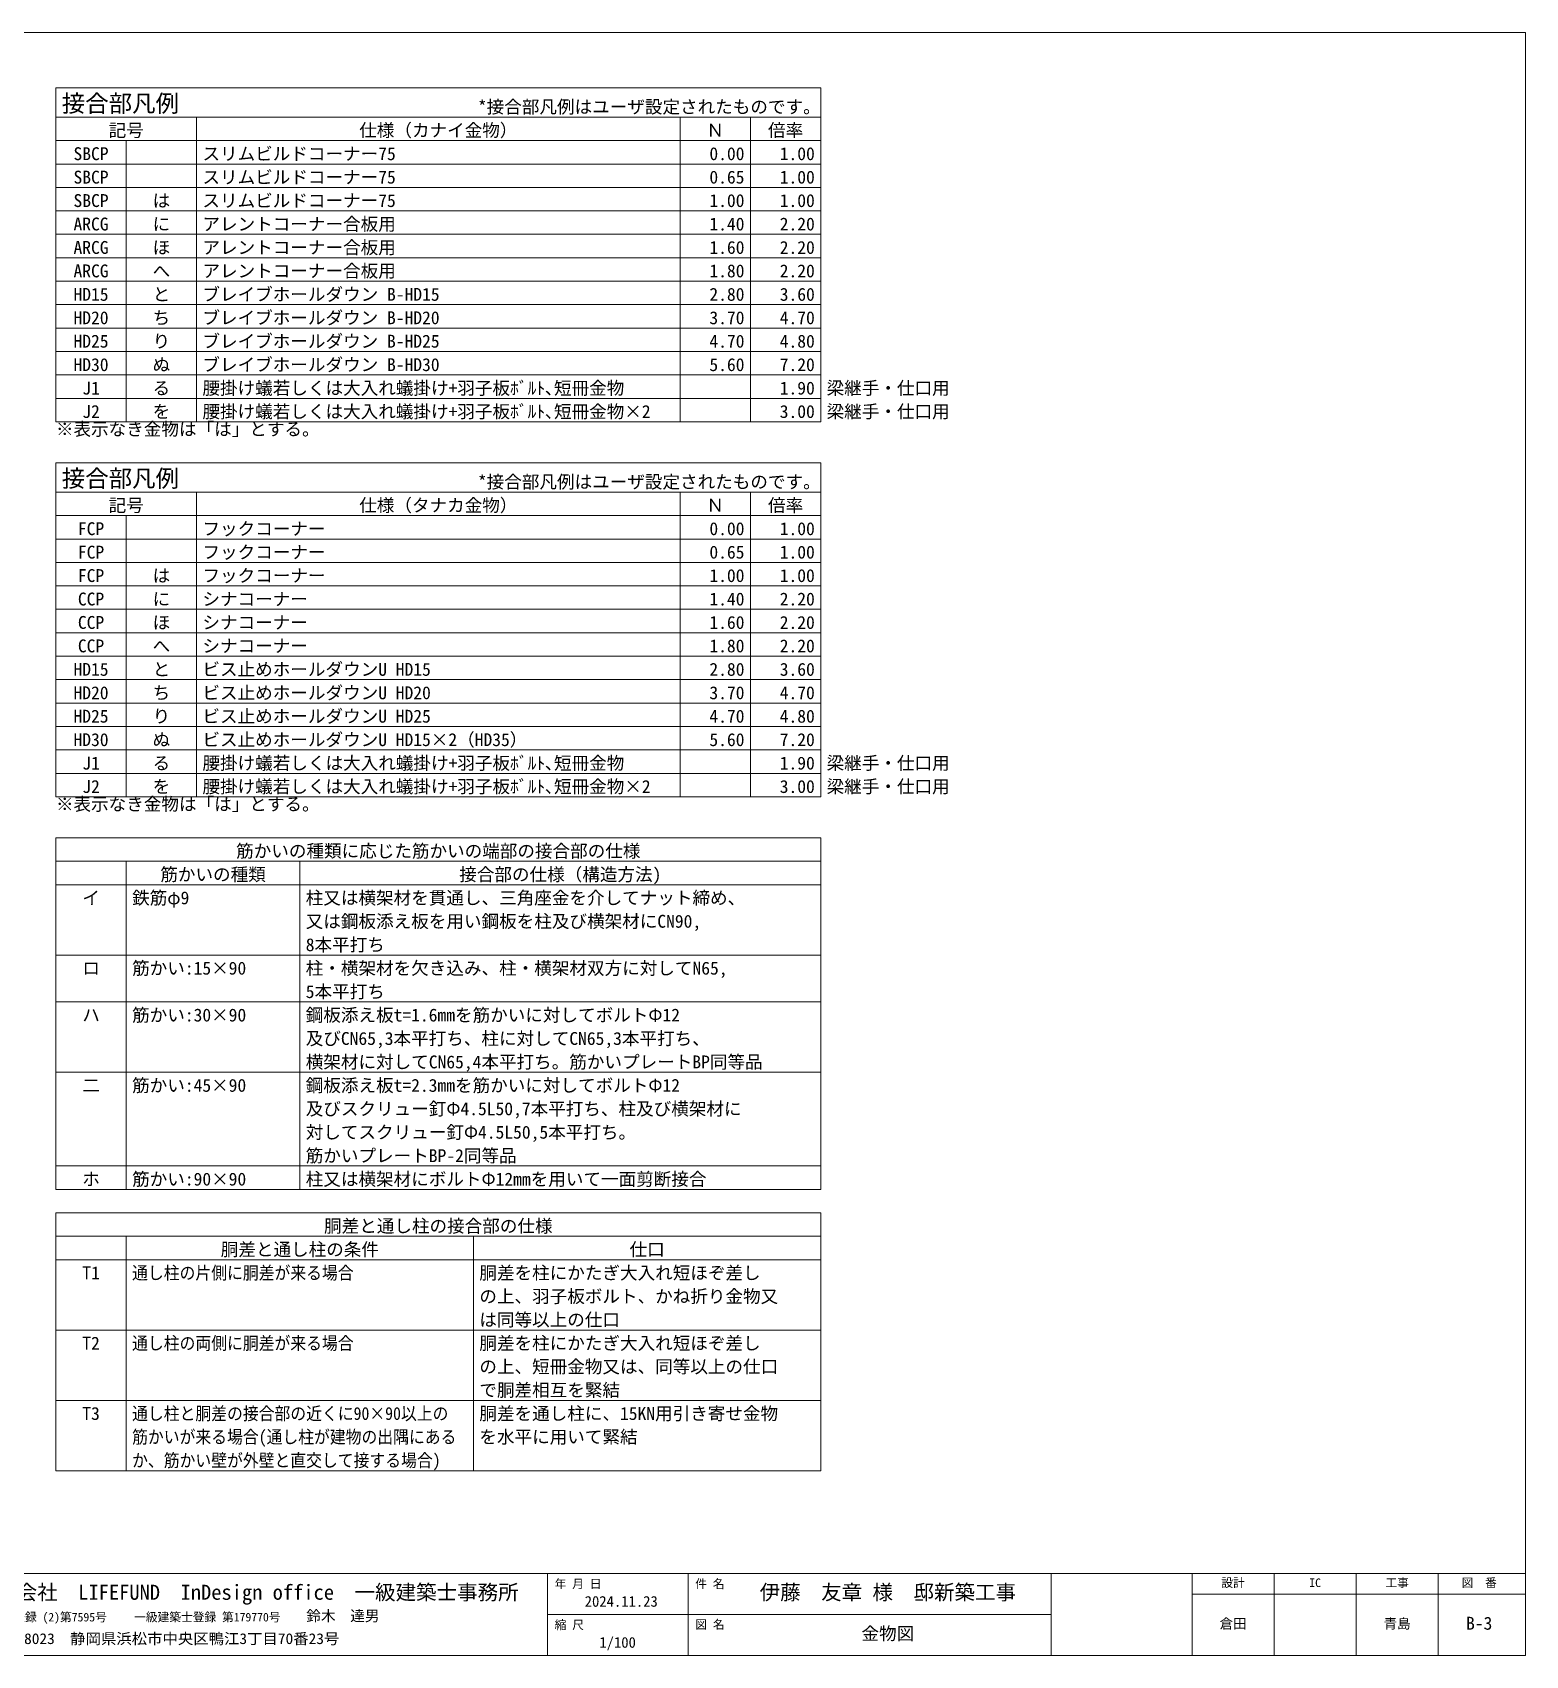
# Model space of a CAD drawing. Units: millimetres at full size, sheet at 1:100. Extents: x -20000 to 20000, y -13850 to 13850.
# Drawn here: x -5475 to 20000, y -13850 to 13850 of the extents above; entities that cross this region are included whole.
import ezdxf
from ezdxf.enums import TextEntityAlignment as Align

# ---------------------------------------------------------------- set-up
doc = ezdxf.new("R2010")
doc.units = ezdxf.units.MM
doc.header["$LTSCALE"] = 100
for name, color, linetype, lineweight in [('0-5_建具', 7, 'Continuous', 13), ('2-9_ﾚｲﾔ-41', 7, 'Continuous', 13), ('3-7_家具点線', 7, 'Continuous', 13)]:
    doc.layers.add(name, color=color, linetype=linetype, lineweight=lineweight)
doc.layers.add('0-6_住設', color=4, linetype='Continuous')
doc.styles.add('ＭＳ ゴシック', font='')
doc.styles.get('ＭＳ ゴシック').set_extended_font_data('MS Gothic')

msp = doc.modelspace()

# ---------------------------------------------------------------- linework, layer by layer
at = {"layer": '0-5_建具', "color": 4, "lineweight": 5}
for p, q in [((-5075, 12405), (7975, 12405)), ((-2675, 12405), (-2675, 7205)), ((5575, 12405), (5575, 7205)), ((6775, 12405), (6775, 7205)), ((-5075, 12005), (7975, 12005)), ((-3875, 12005), (-3875, 7205)), ((-5075, 11605), (7975, 11605)), ((-5075, 11205), (7975, 11205)), ((-5075, 10805), (7975, 10805)), ((-5075, 10405), (7975, 10405)), ((-5075, 10005), (7975, 10005)), ((-5075, 9605), (7975, 9605)), ((-5075, 9205), (7975, 9205)), ((-5075, 8805), (7975, 8805)), ((-5075, 8405), (7975, 8405)), ((-5075, 8005), (7975, 8005)), ((-5075, 7605), (7975, 7605)), ((-5075, 6005), (7975, 6005)), ((-2675, 6005), (-2675, 805)), ((5575, 6005), (5575, 805)), ((6775, 6005), (6775, 805)), ((-5075, 5605), (7975, 5605)), ((-3875, 5605), (-3875, 805)), ((-5075, 5205), (7975, 5205)), ((-5075, 4805), (7975, 4805)), ((-5075, 4405), (7975, 4405)), ((-5075, 4005), (7975, 4005)), ((-5075, 3605), (7975, 3605)), ((-5075, 3205), (7975, 3205)), ((-5075, 2805), (7975, 2805)), ((-5075, 2405), (7975, 2405)), ((-5075, 2005), (7975, 2005)), ((-5075, 1605), (7975, 1605)), ((-5075, 1205), (7975, 1205)), ((-5075, -295), (7975, -295)), ((-3875, -295), (-3875, -5895)), ((-912.5, -295), (-912.5, -5895)), ((-5075, -695), (7975, -695)), ((-5075, -1895), (7975, -1895)), ((-5075, -2695), (7975, -2695)), ((-5075, -3895), (7975, -3895)), ((-5075, -5495), (7975, -5495)), ((-5075, -6695), (7975, -6695)), ((-3875, -10695), (-3875, -6695)), ((2050, -10695), (2050, -6695)), ((-5075, -7095), (7975, -7095)), ((-5075, -8295), (7975, -8295)), ((-5075, -9495), (7975, -9495))]:
    msp.add_line(p, q, dxfattribs=at)
at = {"layer": '0-5_建具'}
for points in [[(-5075, 7205), (-5075, 12905), (7975, 12905), (7975, 7205)], [(-5075, 805), (-5075, 6505), (7975, 6505), (7975, 805)], [(-5075, -5895), (-5075, 105), (7975, 105), (7975, -5895)], [(-5075, -10695), (-5075, -6295), (7975, -6295), (7975, -10695)]]:
    msp.add_lwpolyline(points, close=True, dxfattribs=at)
at = {"layer": '3-7_家具点線'}
for p, q in [((-20000, 13850), (20000, 13850)), ((20000, 13850), (20000, -13850)), ((-20000, -12450), (20000, -12450)), ((3310, -12450), (3310, -13850)), ((5710, -12450), (5710, -13850)), ((11904.9, -12450), (11904.9, -13850)), ((14310, -12450), (14310, -13850)), ((15710, -12450), (15710, -13850)), ((17110, -12450), (17110, -13850)), ((18510, -12450), (18510, -13850)), ((14310, -12800), (20000, -12800)), ((3310, -13150), (11904.9, -13150)), ((-20000, -13850), (20000, -13850))]:
    msp.add_line(p, q, dxfattribs=at)

# ---------------------------------------------------------------- texts
at = {"layer": '0-5_建具', "color": 4, "style": 'ＭＳ ゴシック'}
for s, height, p in [('接合部凡例', 293.3, (-4975, 12405)), ('*接合部凡例はユーザ設定されたものです。', 219.9, (2125, 12405)), ('記号', 219.9, (-4175, 12005)), ('仕様（カナイ金物）', 219.9, (100, 12005)), ('Ｎ', 219.9, (6025, 12005)), ('倍率', 219.9, (7075, 12005)), ('スリムビルドコーナー75', 219.9, (-2575, 11605)), ('SBCP', 219.9, (-4775, 11605)), ('0.00', 219.9, (6075, 11605)), ('1.00', 219.9, (7275, 11605)), ('SBCP', 219.9, (-4775, 11205)), ('スリムビルドコーナー75', 219.9, (-2575, 11205)), ('0.65', 219.9, (6075, 11205)), ('1.00', 219.9, (7275, 11205)), ('SBCP', 219.9, (-4775, 10805)), ('は', 219.9, (-3425, 10805)), ('スリムビルドコーナー75', 219.9, (-2575, 10805)), ('1.00', 219.9, (6075, 10805)), ('1.00', 219.9, (7275, 10805)), ('ARCG', 219.9, (-4775, 10405)), ('に', 219.9, (-3425, 10405)), ('アレントコーナー合板用', 219.9, (-2575, 10405)), ('1.40', 219.9, (6075, 10405)), ('2.20', 219.9, (7275, 10405)), ('ARCG', 219.9, (-4775, 10005)), ('ほ', 219.9, (-3425, 10005)), ('アレントコーナー合板用', 219.9, (-2575, 10005)), ('1.60', 219.9, (6075, 10005)), ('2.20', 219.9, (7275, 10005)), ('ARCG', 219.9, (-4775, 9605)), ('へ', 219.9, (-3425, 9605)), ('アレントコーナー合板用', 219.9, (-2575, 9605)), ('1.80', 219.9, (6075, 9605)), ('2.20', 219.9, (7275, 9605)), ('HD15', 219.9, (-4775, 9205)), ('と', 219.9, (-3425, 9205)), ('ブレイブホールダウン B-HD15', 219.9, (-2575, 9205)), ('2.80', 219.9, (6075, 9205)), ('3.60', 219.9, (7275, 9205)), ('HD20', 219.9, (-4775, 8805)), ('ち', 219.9, (-3425, 8805)), ('ブレイブホールダウン B-HD20', 219.9, (-2575, 8805)), ('3.70', 219.9, (6075, 8805)), ('4.70', 219.9, (7275, 8805)), ('HD25', 219.9, (-4775, 8405)), ('り', 219.9, (-3425, 8405)), ('ブレイブホールダウン B-HD25', 219.9, (-2575, 8405)), ('4.70', 219.9, (6075, 8405)), ('4.80', 219.9, (7275, 8405)), ('ブレイブホールダウン B-HD30', 219.9, (-2575, 8005)), ('HD30', 219.9, (-4775, 8005)), ('ぬ', 219.9, (-3425, 8005)), ('5.60', 219.9, (6075, 8005)), ('7.20', 219.9, (7275, 8005)), ('J1', 219.9, (-4625, 7605)), ('る', 219.9, (-3425, 7605)), ('腰掛け蟻若しくは大入れ蟻掛け+羽子板ﾎﾞﾙﾄ､短冊金物', 219.9, (-2575, 7605)), ('1.90', 219.9, (7275, 7605)), ('梁継手・仕口用', 219.9, (8075, 7605)), ('J2', 219.9, (-4625, 7205)), ('を', 219.9, (-3425, 7205)), ('腰掛け蟻若しくは大入れ蟻掛け+羽子板ﾎﾞﾙﾄ､短冊金物×2', 219.9, (-2575, 7205)), ('3.00', 219.9, (7275, 7205)), ('梁継手・仕口用', 219.9, (8075, 7205)), ('※表示なき金物は「は」とする。', 219.9, (-5075, 6905)), ('接合部凡例', 293.3, (-4975, 6005)), ('*接合部凡例はユーザ設定されたものです。', 219.9, (2125, 6005)), ('記号', 219.9, (-4175, 5605)), ('仕様（タナカ金物）', 219.9, (100, 5605)), ('Ｎ', 219.9, (6025, 5605)), ('倍率', 219.9, (7075, 5605)), ('FCP', 219.9, (-4700, 5205)), ('フックコーナー', 219.9, (-2575, 5205)), ('0.00', 219.9, (6075, 5205)), ('1.00', 219.9, (7275, 5205)), ('FCP', 219.9, (-4700, 4805)), ('フックコーナー', 219.9, (-2575, 4805)), ('0.65', 219.9, (6075, 4805)), ('1.00', 219.9, (7275, 4805)), ('フックコーナー', 219.9, (-2575, 4405)), ('FCP', 219.9, (-4700, 4405)), ('は', 219.9, (-3425, 4405)), ('1.00', 219.9, (6075, 4405)), ('1.00', 219.9, (7275, 4405)), ('CCP', 219.9, (-4700, 4005)), ('に', 219.9, (-3425, 4005)), ('シナコーナー', 219.9, (-2575, 4005)), ('1.40', 219.9, (6075, 4005)), ('2.20', 219.9, (7275, 4005)), ('CCP', 219.9, (-4700, 3605)), ('ほ', 219.9, (-3425, 3605)), ('シナコーナー', 219.9, (-2575, 3605)), ('1.60', 219.9, (6075, 3605)), ('2.20', 219.9, (7275, 3605)), ('CCP', 219.9, (-4700, 3205)), ('へ', 219.9, (-3425, 3205)), ('シナコーナー', 219.9, (-2575, 3205)), ('1.80', 219.9, (6075, 3205)), ('2.20', 219.9, (7275, 3205)), ('HD15', 219.9, (-4775, 2805)), ('と', 219.9, (-3425, 2805)), ('ビス止めホールダウンU HD15', 219.9, (-2575, 2805)), ('2.80', 219.9, (6075, 2805)), ('3.60', 219.9, (7275, 2805)), ('HD20', 219.9, (-4775, 2405)), ('ち', 219.9, (-3425, 2405)), ('ビス止めホールダウンU HD20', 219.9, (-2575, 2405)), ('3.70', 219.9, (6075, 2405)), ('4.70', 219.9, (7275, 2405)), ('HD25', 219.9, (-4775, 2005)), ('り', 219.9, (-3425, 2005)), ('ビス止めホールダウンU HD25', 219.9, (-2575, 2005)), ('4.70', 219.9, (6075, 2005)), ('4.80', 219.9, (7275, 2005)), ('HD30', 219.9, (-4775, 1605)), ('ぬ', 219.9, (-3425, 1605)), ('ビス止めホールダウンU HD15×2（HD35）', 219.9, (-2575, 1605)), ('5.60', 219.9, (6075, 1605)), ('7.20', 219.9, (7275, 1605)), ('J1', 219.9, (-4625, 1205)), ('る', 219.9, (-3425, 1205)), ('腰掛け蟻若しくは大入れ蟻掛け+羽子板ﾎﾞﾙﾄ､短冊金物', 219.9, (-2575, 1205)), ('1.90', 219.9, (7275, 1205)), ('梁継手・仕口用', 219.9, (8075, 1205)), ('を', 219.9, (-3425, 805)), ('腰掛け蟻若しくは大入れ蟻掛け+羽子板ﾎﾞﾙﾄ､短冊金物×2', 219.9, (-2575, 805)), ('梁継手・仕口用', 219.9, (8075, 805)), ('J2', 219.9, (-4625, 805)), ('3.00', 219.9, (7275, 805)), ('※表示なき金物は「は」とする。', 219.9, (-5075, 505)), ('筋かいの種類に応じた筋かいの端部の接合部の仕様', 219.9, (-2000, -295)), ('筋かいの種類', 219.9, (-3293.8, -695)), ('接合部の仕様（構造方法)', 219.9, (1806.3, -695)), ('イ', 219.9, (-4625, -1095)), ('鉄筋φ9', 219.9, (-3775, -1095)), ('柱又は横架材を貫通し、三角座金を介してナット締め、', 219.9, (-812.5, -1095)), ('又は鋼板添え板を用い鋼板を柱及び横架材にCN90,', 219.9, (-812.5, -1495)), ('8本平打ち', 219.9, (-812.5, -1895)), ('ロ', 219.9, (-4625, -2295)), ('筋かい:15×90', 219.9, (-3775, -2295)), ('柱・横架材を欠き込み、柱・横架材双方に対してN65,', 219.9, (-812.5, -2295)), ('5本平打ち', 219.9, (-812.5, -2695)), ('ハ', 219.9, (-4625, -3095)), ('筋かい:30×90', 219.9, (-3775, -3095)), ('鋼板添え板t=1.6mmを筋かいに対してボルトΦ12', 219.9, (-812.5, -3095)), ('及びCN65,3本平打ち、柱に対してCN65,3本平打ち、', 219.9, (-812.5, -3495)), ('横架材に対してCN65,4本平打ち。筋かいプレートBP同等品', 219.9, (-812.5, -3895)), ('二', 219.9, (-4625, -4295)), ('筋かい:45×90', 219.9, (-3775, -4295)), ('鋼板添え板t=2.3mmを筋かいに対してボルトΦ12', 219.9, (-812.5, -4295)), ('及びスクリュー釘Φ4.5L50,7本平打ち、柱及び横架材に', 219.9, (-812.5, -4695)), ('対してスクリュー釘Φ4.5L50,5本平打ち。', 219.9, (-812.5, -5095)), ('筋かいプレートBP-2同等品', 219.9, (-812.5, -5495)), ('ホ', 219.9, (-4625, -5895)), ('筋かい:90×90', 219.9, (-3775, -5895)), ('柱又は横架材にボルトΦ12mmを用いて一面剪断接合', 219.9, (-812.5, -5895)), ('胴差と通し柱の接合部の仕様', 219.9, (-500, -6695)), ('胴差と通し柱の条件', 219.9, (-2262.5, -7095)), ('仕口', 219.9, (4712.5, -7095)), ('胴差を柱にかたぎ大入れ短ほぞ差し', 219.9, (2150, -7495)), ('T1', 219.9, (-4625, -7495)), ('の上、羽子板ボルト、かね折り金物又', 219.9, (2150, -7895)), ('は同等以上の仕口', 219.9, (2150, -8295)), ('T2', 219.9, (-4625, -8695)), ('胴差を柱にかたぎ大入れ短ほぞ差し', 219.9, (2150, -8695)), ('の上、短冊金物又は、同等以上の仕口', 219.9, (2150, -9095)), ('で胴差相互を緊結', 219.9, (2150, -9495)), ('T3', 219.9, (-4625, -9895)), ('胴差を通し柱に、15KN用引き寄せ金物', 219.9, (2150, -9895)), ('を水平に用いて緊結', 219.9, (2150, -10295))]:
    msp.add_text(s, height=height, dxfattribs=at).set_placement(p, align=Align.BOTTOM_LEFT)
at = {"layer": '0-5_建具', "color": 4, "style": 'ＭＳ ゴシック', "width": 0.9}
for s, p in [('通し柱の片側に胴差が来る場合', (-3775, -7495)), ('通し柱の両側に胴差が来る場合', (-3775, -8695)), ('通し柱と胴差の接合部の近くに90×90以上の', (-3775, -9895)), ('筋かいが来る場合(通し柱が建物の出隅にある', (-3775, -10295)), ('か、筋かい壁が外壁と直交して接する場合)', (-3775, -10695))]:
    msp.add_text(s, height=219.9, dxfattribs=at).set_placement(p, align=Align.BOTTOM_LEFT)
at = {"layer": '0-6_住設', "style": 'ＭＳ ゴシック'}
for s, height, p in [('伊藤\u3000友章 様\u3000邸新築工事', 256.6, (6932.2, -12975)), ('2024.11.23', 183.3, (3947.5, -13072.4)), ('B-3', 219.9, (18985, -13475)), ('1/100', 183.3, (4197.5, -13772.4)), ('金物図', 219.9, (8670, -13650))]:
    msp.add_text(s, height=height, dxfattribs=at).set_placement(p, align=Align.BOTTOM_LEFT)
at = {"layer": '2-9_ﾚｲﾔ-41', "style": 'ＭＳ ゴシック'}
for s, height, p in [('株式会社\u3000LIFEFUND\u3000InDesign office\u3000一級建築士事務所', 256.6, (-6444.6, -12975.2)), ('事務所登録 (2)第7595号', 146.6, (-6403.7, -13312.1)), ('一級建築士登録 第179770号', 146.6, (-3740, -13312.1)), ('鈴木\u3000達男', 183.3, (-803, -13319.3))]:
    msp.add_text(s, height=height, dxfattribs=at).set_placement(p, align=Align.BOTTOM_LEFT)
at = {"layer": '2-9_ﾚｲﾔ-41', "style": 'ＭＳ ゴシック', "width": 1.05}
msp.add_text('〒432-8023\u3000静岡県浜松市中央区鴨江3丁目70番23号', height=183.3, dxfattribs=at).set_placement((-6404.3, -13708.8), align=Align.BOTTOM_LEFT)
at = {"layer": '3-7_家具点線', "style": 'ＭＳ ゴシック'}
for s, height, p in [('年 月 日', 146.6, (3434.4, -12744.7)), ('件 名', 146.6, (5834.4, -12744.7)), ('設計', 146.6, (14810, -12725)), ('IC', 146.6, (16310, -12725)), ('工事', 146.6, (17610, -12725)), ('図\u3000番', 146.6, (18910, -12725)), ('縮 尺', 146.6, (3434.4, -13444.7)), ('図 名', 146.6, (5835.1, -13438.2)), ('倉田', 168.6, (14780, -13440)), ('青島', 168.6, (17580, -13440))]:
    msp.add_text(s, height=height, dxfattribs=at).set_placement(p, align=Align.BOTTOM_LEFT)

doc.saveas('drawing.dxf')
